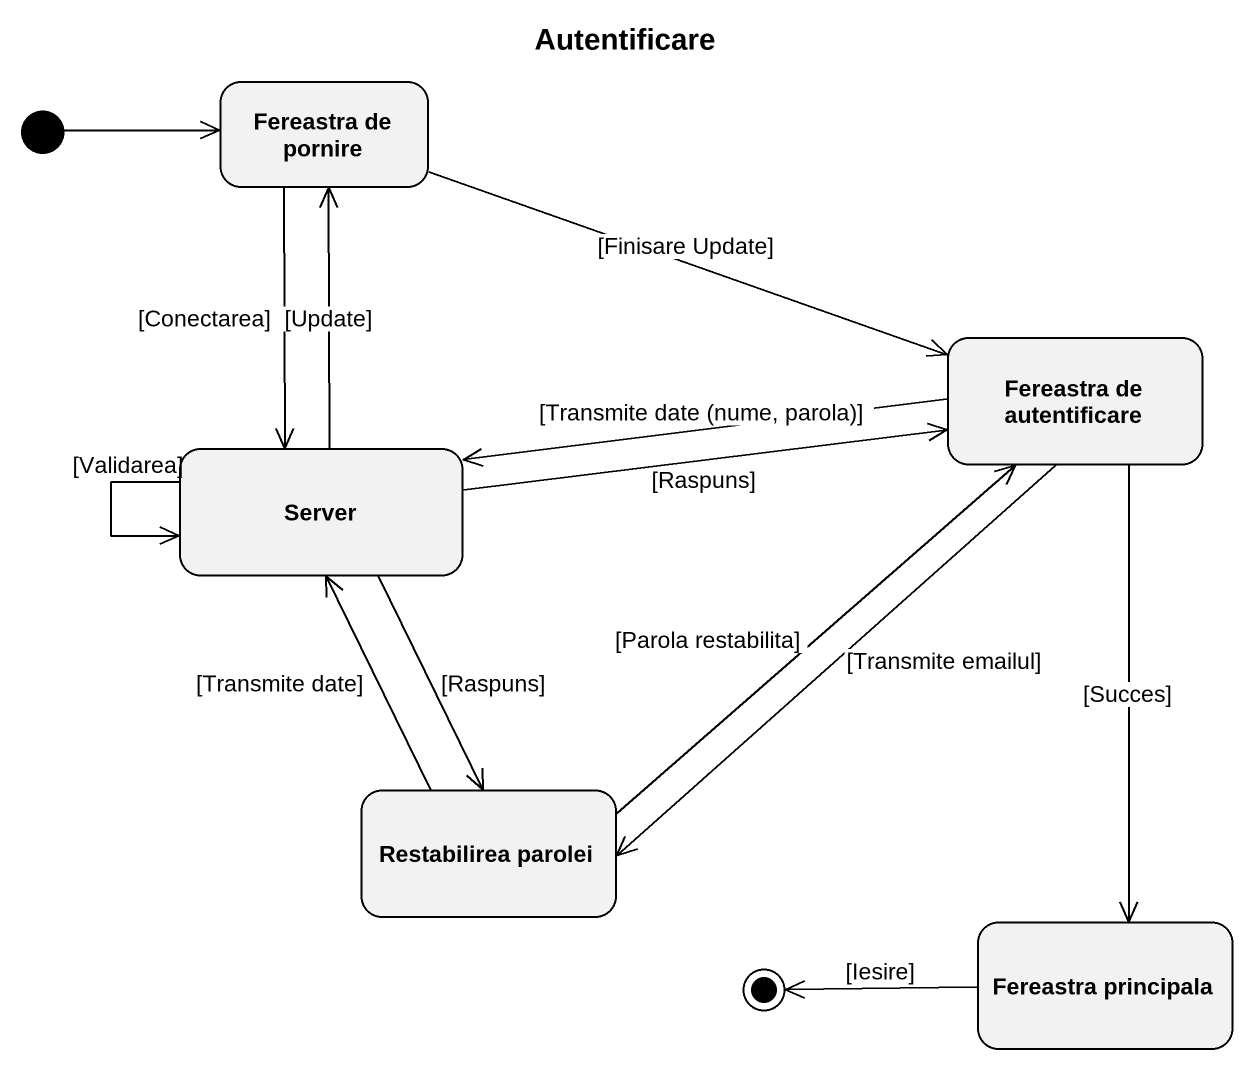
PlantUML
@startuml
title Autentificare
hide empty description
state "Fereastra de pornire" as Fereastra_de_pornire
state "Fereastra de autentificare" as Fereastra_de_autentificare
state Server
state "Restabilirea parolei" as Restabilirea_parolei
state "Fereastra principala" as Fereastra_principala
[*] -right-> Fereastra_de_pornire
Fereastra_de_pornire -right-> Fereastra_de_autentificare : [Finisare Update]
Fereastra_de_pornire --> Server : [Conectarea]
Fereastra_de_autentificare -left-> Server : [Transmite date (nume, parola)]
Fereastra_de_autentificare --> Restabilirea_parolei : [Transmite emailul]
Fereastra_de_autentificare --> Fereastra_principala : [Succes]
Server -up-> Fereastra_de_pornire : [Update]
Server -right-> Fereastra_de_autentificare : [Raspuns]
Server --> Server : [Validarea]
Server --> Restabilirea_parolei : [Raspuns]
Restabilirea_parolei -up-> Fereastra_de_autentificare : [Parola restabilita]
Restabilirea_parolei -up-> Server : [Transmite date]
Fereastra_principala -left-> [*] : [Iesire]
@enduml
